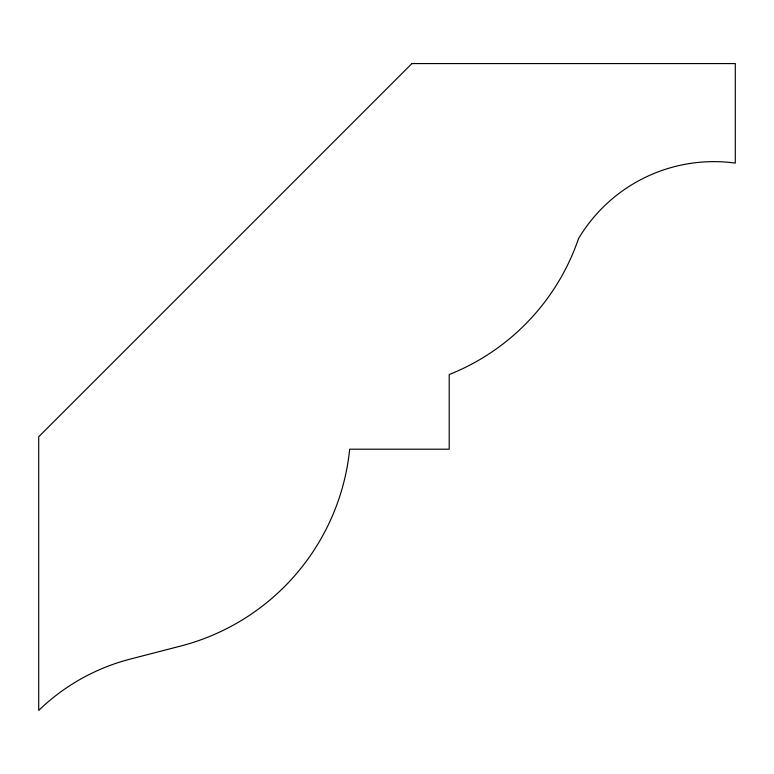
<?xml version="1.0" encoding="UTF-8"?>
<svg xmlns="http://www.w3.org/2000/svg" width="774" height="774" viewBox="0 0 774 774"><rect width="100%" height="100%" fill="white"/><g stroke="black" fill="none" stroke-linecap="round" stroke-linejoin="round"><path stroke-width="1.16" d="M411.874 63.574L38.7 436.759L38.7 710.426A205.11 205.11 0 0 1 130.071 659.138L180.632 646.067A227.092 227.092 0 0 0 349.684 449.201L449.201 449.201L449.201 374.558A224.305 224.305 0 0 0 578.536 238.585A157.615 157.615 0 0 1 735.3 163.091L735.3 63.574L411.874 63.574"/></g></svg>
